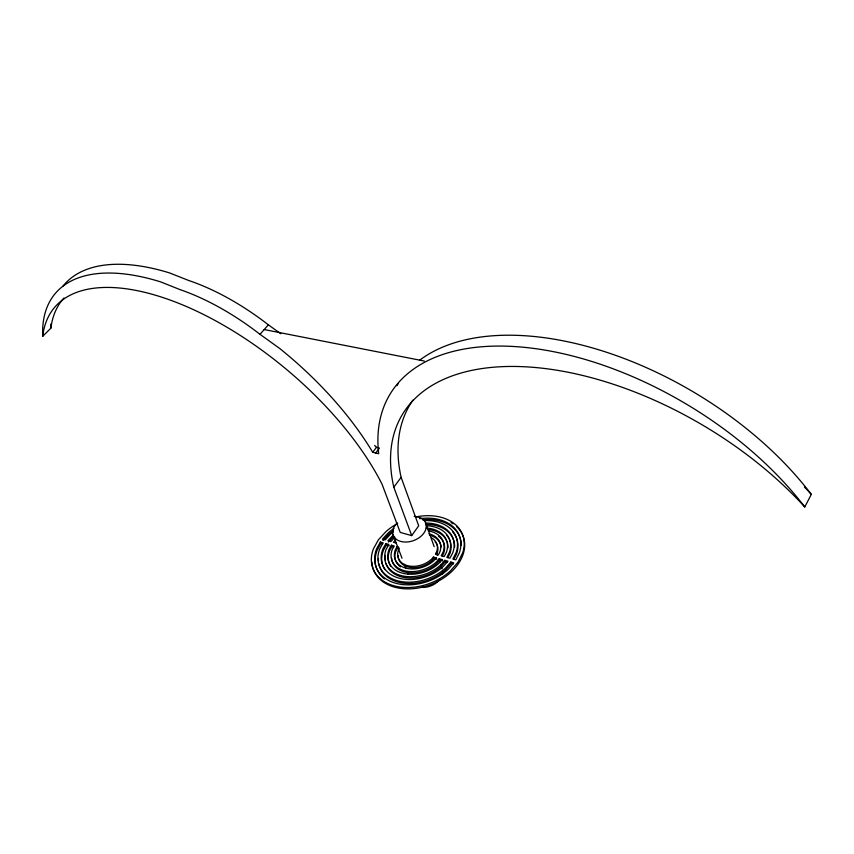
<?xml version="1.0" encoding="UTF-8"?>
<svg xmlns="http://www.w3.org/2000/svg" width="854" height="854" viewBox="0 0 854 854"><rect width="100%" height="100%" fill="white"/><g stroke="black" fill="none" stroke-linecap="round" stroke-linejoin="round"><path stroke-width="1.28" d="M436.405 554.588L437.301 552.762A20.507 14.55 -20.3 0 0 435.166 541.746M442.255 556.114L443.76 553.072A27.36 19.418 -20.3 0 0 438.572 536.195M447.902 557.662L450.005 553.413A33.979 24.115 -20.3 0 0 446.557 535.106M453.901 559.338L456.623 553.947A41.013 29.111 -20.3 0 0 452.62 531.796M398.818 547.275L396.95 546.741L395.178 550.211A23.944 16.973 -20.3 0 0 405.981 568.177A23.944 16.973 -20.3 0 0 434.142 560.405L436.277 557.897L433.405 557.075L431.686 559.071A20.528 14.55 -20.3 0 1 407.561 565.658A20.528 14.55 -20.3 0 1 398.37 550.243L399.298 548.439M412.888 400.142A262.466 145.276 30.4 0 0 401.113 477.333L418.706 525.797L411.713 535.607L393.811 487.207A263.982 144.187 30.6 0 1 524.217 366.74A263.982 144.187 30.6 0 1 804.778 506.977L811.3 494.381A262.466 145.276 30.4 0 0 804.415 486.993M380.361 542.034L376.55 548.951A44.483 31.534 -20.3 0 0 395.306 583.133A44.483 31.534 -20.3 0 0 447.998 569.469L453.773 562.85L450.848 562.028L445.607 568.006A41.056 29.111 -20.3 0 1 397.014 580.603A41.056 29.111 -20.3 0 1 379.667 549.09L383.104 542.813L380.361 542.034L380.884 543.39L377.094 550.296A44.44 31.545 -20.3 0 0 384.492 578.873M442.65 560.929L442.158 559.562L439.191 558.719L436.394 561.964A27.381 19.407 -20.3 0 1 404.123 570.643A27.381 19.407 -20.3 0 1 392.071 549.944L394.153 545.952L391.399 545.172L391.922 546.517L389.691 550.467A30.808 21.862 -20.3 0 0 390.833 566.362M391.399 545.172L389.168 549.111A30.829 21.852 -20.3 0 0 401.647 572.949A30.829 21.852 -20.3 0 0 438.123 564.014L442.158 559.562M385.901 543.614L382.976 548.738A37.629 26.677 -20.3 0 0 398.167 577.912A37.629 26.677 -20.3 0 0 442.756 566.971L447.966 561.206L444.817 560.309L440.92 564.814A34.011 24.104 -20.3 0 1 400.772 575.479A34.011 24.104 -20.3 0 1 386.019 549.613L388.783 544.425L385.901 543.614L386.435 544.959L383.51 550.093A37.597 26.687 -20.3 0 0 384.951 569.703M393.811 487.207L401.113 477.333M63.965 297.982A216.19 102.224 39.9 0 0 50.877 328.171L42.7 336.305A217.14 102.491 40 0 1 160.808 281.937L180.162 289.666A167.747 81.215 40.5 0 1 260 334.32L279.834 348.581A217.14 102.491 40 0 1 372.718 452.278L376.497 447.336L379.475 448.062L375.707 453.004M433.405 557.075L433.896 558.441L432.188 560.448A20.507 14.55 -20.3 0 1 410.4 567.483A20.507 14.55 -20.3 0 1 398.167 555.58M439.191 558.719L439.671 560.085L436.885 563.33A27.36 19.418 -20.3 0 1 408.532 572.756A27.36 19.418 -20.3 0 1 391.591 557.908M444.817 560.309L445.297 561.686L441.411 566.181A33.979 24.115 -20.3 0 1 409.162 578.041A33.979 24.115 -20.3 0 1 386.093 563.843M450.848 562.028L451.328 563.394L446.098 569.383A41.013 29.111 -20.3 0 1 405.33 583.378A41.013 29.111 -20.3 0 1 378.792 563.555M260 334.32L268.369 324.819L280.827 333.775M394.772 537.241L390.886 541.564L387.897 540.721L393.086 535.202M382.966 540.529L388.709 534.252A44.44 31.545 -20.3 0 1 393.47 530.505M388.421 542.066L393.609 536.558M395.829 539.696L393.406 542.269L396.256 543.069M264.196 329.559L424.267 361.039M372.718 452.278L378.696 453.741A261.335 144.529 31.1 0 1 531.839 348.176A261.335 144.529 31.1 0 1 804.778 506.977M411.713 535.607L400.227 532.426L382.037 484.175A217.226 101.263 39.8 0 0 187.517 306.992A217.226 101.263 39.8 0 0 42.7 336.305M380.884 543.39L382.72 543.913M386.435 544.959L389.307 545.781M391.922 546.517L393.758 547.04M433.896 558.441L435.807 558.986M439.671 560.085L441.657 560.651M445.297 561.686L447.4 562.284M451.328 563.394L453.282 563.95M374.66 445.414L376.497 447.336M396.95 546.741L397.473 548.097L395.701 551.567A23.923 16.973 -20.3 0 0 397.879 564.473M393.128 534.978L402.01 558.206M404.348 564.323L405.757 567.985M407.155 571.657L408.095 574.101M436.277 557.897L436.768 559.263M425.794 523.246L434.174 546.667M436.373 552.837L437.259 555.303M439.02 560.235L439.906 562.701M440.781 565.167L442.105 568.86M396.971 385.73A259.829 145.607 30.9 0 1 398.295 383.489M419.506 360.324A259.829 145.607 30.9 0 1 811.3 494.381M50.877 328.171A216.083 103.451 40.1 0 1 50.824 324.072M63.079 285.994A216.083 103.451 40.1 0 1 169.54 272.917L188.841 280.539A166.914 81.963 40.6 0 1 268.369 324.819M442.639 572.02A16.824 12.148 -20.3 0 1 442.372 574.24M439.81 579.45A16.824 12.148 -20.3 0 1 421.769 587.413M413.56 584.574A16.824 12.148 -20.3 0 1 411.97 583.015M414.158 516.392A17.358 12.095 -20.3 0 1 424.726 531.775A17.358 12.095 -20.3 0 1 400.11 541.244A17.358 12.095 -20.3 0 1 397.185 522.915M456.762 526.779A47.856 33.968 -20.3 0 1 432.54 583.858A47.856 33.968 -20.3 0 1 371.906 562.028M451.019 522.509A47.856 33.968 -20.3 0 1 453.068 523.801M460.21 538.276A44.44 31.545 -20.3 0 1 461.331 545.354M422.463 519.766A44.44 31.545 -20.3 0 1 459.826 537.177M378.482 560.993A41.013 29.111 -20.3 0 1 378.471 558.399M425.954 524.441A37.597 26.687 -20.3 0 1 454.627 546.891M385.293 560.128A33.979 24.115 -20.3 0 1 385.41 555.378M447.453 543.229A30.808 21.862 -20.3 0 1 447.976 547.852M427.875 529.523A30.808 21.862 -20.3 0 1 447.122 542.141M400.515 566.842A23.923 16.973 -20.3 0 1 398.669 565.316M429.413 535.148A23.923 16.973 -20.3 0 1 441.187 546.976M416.005 516.905A47.899 33.968 -20.3 0 1 462.676 552.869L457.968 562.252L450.4 570.931A47.899 33.968 -20.3 0 1 393.609 585.673A47.899 33.968 -20.3 0 1 373.444 548.802L378.439 539.771L385.987 531.551A47.899 33.968 -20.3 0 1 397.686 523.481M419.517 518.698A44.483 31.534 -20.3 0 1 459.409 552.719L455.812 559.861L452.876 559.039L456.143 552.57A41.056 29.111 -20.3 0 0 424.598 520.641M393.972 528.455A44.483 31.534 -20.3 0 0 388.196 532.896L382.432 539.173L385.186 539.952L390.406 534.252A41.056 29.111 -20.3 0 1 393.31 531.871M425.463 523.075A37.629 26.677 -20.3 0 1 452.716 552.922L449.919 558.206L446.888 557.352L449.535 552.036A34.011 24.104 -20.3 0 0 426.221 525.722M426.167 528.071A30.829 21.852 -20.3 0 1 446.3 552.538L444.144 556.573L441.262 555.762L443.279 551.695A27.381 19.407 -20.3 0 0 428.302 530.91M428.921 533.782A23.944 16.973 -20.3 0 1 440.077 551.417L438.369 554.951L435.465 554.129L436.81 551.385A20.528 14.55 -20.3 0 0 431.483 537.849"/></g></svg>
